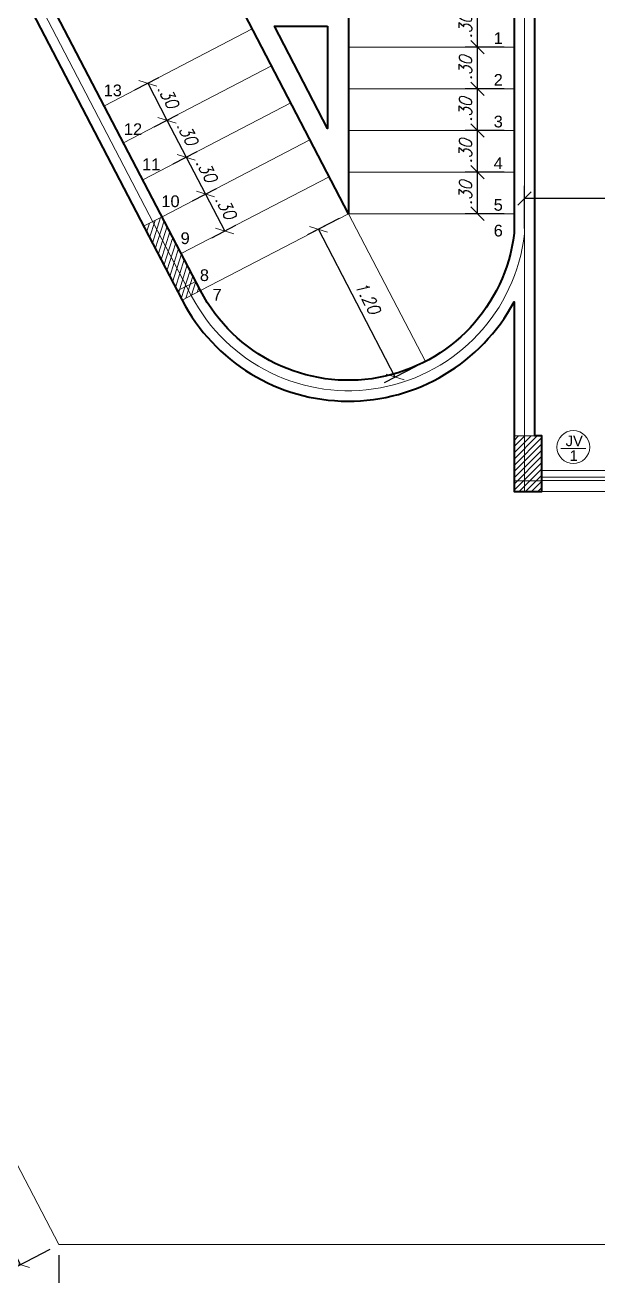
# Model space of a CAD drawing. Header units: millimetres. Extents: x 1865 to 2133, y 1062 to 1142.
# Drawn here: x 1975.54 to 1979.66, y 1066.55 to 1075.56 of the extents above; entities that cross this region are included whole.
import ezdxf

# ---------------------------------------------------------------- set-up
doc = ezdxf.new("R2010")
doc.units = ezdxf.units.MM
doc.header["$PDMODE"] = 35
for name, color, linetype, lineweight in [('Cota', 7, 'Continuous', 9), ('Eixo', 1, 'Continuous', 9), ('ESQ_INTER', 250, 'Continuous', 9), ('PILAR', 7, 'Continuous', 5), ('Plarga', 7, 'Continuous', 40), ('texto', 7, 'Continuous', 13)]:
    doc.layers.add(name, color=color, linetype=linetype, lineweight=lineweight)
doc.styles.add('arial', font='arial.ttf')
doc.styles.add('romans15', font='romans.shx', dxfattribs={"width": 0.9, "oblique": 15})
doc.dimstyles.new('COTA_50', dxfattribs={"dimscale": 0.5, "dimtxt": 0.181, "dimasz": 0.193, "dimexe": 0.18, "dimexo": 0.15, "dimgap": 0.085, "dimtad": 1, "dimzin": 4, "dimdsep": 46, "dimtxsty": 'romans15', "dimblk1": 'OBLIQUE', "dimblk2": 'OBLIQUE', "dimsah": 1, "dimcen": 0.09, "dimclrd": 256, "dimclre": 256, "dimclrt": 256, "dimadec": 0, "dimazin": 0, "dimtfac": 1, "dimtmove": 2, "dimatfit": 3, "dimldrblk": 'NONE', "dimfxl": 1, "dimtolj": 1, "dimtzin": 1, "dimarcsym": 0})

# ---------------------------------------------------------------- blocks, each defined once
blk = doc.blocks.new('_OBLIQUE')
at = {"color": 0, "linetype": 'ByBlock'}
blk.add_line((-0.5, -0.5), (0.5, 0.5), dxfattribs=at)
blk = doc.blocks.new('*D280')
at = {"layer": 'Cota', "lineweight": -2, "transparency": 16777216}
for p, q in [((1979.1308, 1074.0985), (1979.1308, 1074.4042)), ((1981.7808, 1074.1293), (1981.7808, 1074.4042)), ((1981.7808, 1074.3142), (1979.1308, 1074.3142))]:
    blk.add_line(p, q, dxfattribs=at)
at = {"layer": 'Defpoints', "color": 0, "transparency": 16777216}
for p in [(1979.1308, 1074.3142), (1979.1308, 1074.0235), (1981.7808, 1074.0543)]:
    blk.add_point(p, dxfattribs=at)
at = {"layer": 'Cota', "lineweight": -2, "transparency": 16777216, "xscale": 0.0965, "yscale": 0.0965, "zscale": 0.0965, "rotation": 180}
blk.add_blockref('_OBLIQUE', (1979.1308, 1074.3142), dxfattribs=at)
at = {"layer": 'Cota', "lineweight": -2, "transparency": 16777216, "xscale": 0.0965, "yscale": 0.0965, "zscale": 0.0965}
blk.add_blockref('_OBLIQUE', (1981.7808, 1074.3142), dxfattribs=at)
at = {"layer": 'Cota', "transparency": 16777216, "insert": (1980.4558, 1074.402), "char_height": 0.0905, "attachment_point": 5, "style": 'romans15'}
blk.add_mtext('\\A1;2.65', dxfattribs=at)
blk = doc.blocks.new('_None')
blk = doc.blocks.new('*D284')
at = {"layer": 'Cota', "lineweight": -2, "transparency": 16777216}
for p, q in [((1978.9842, 1075.7043), (1978.7036, 1075.7043)), ((1978.7936, 1075.4043), (1978.7936, 1075.7043)), ((1978.9842, 1075.4043), (1978.7036, 1075.4043))]:
    blk.add_line(p, q, dxfattribs=at)
at = {"layer": 'Defpoints', "color": 0, "transparency": 16777216}
for p in [(1978.7936, 1075.7043), (1979.0592, 1075.7043), (1979.0592, 1075.4043)]:
    blk.add_point(p, dxfattribs=at)
at = {"layer": 'Cota', "lineweight": -2, "transparency": 16777216, "xscale": 0.0965, "yscale": 0.0965, "zscale": 0.0965}
for p, rotation in [((1978.7936, 1075.7043), 90), ((1978.7936, 1075.4043), 270)]:
    blk.add_blockref('_OBLIQUE', p, dxfattribs=dict(at, rotation=rotation))
at = {"layer": 'Cota', "transparency": 16777216, "insert": (1978.7058, 1075.5543), "char_height": 0.0905, "attachment_point": 5, "rotation": 90, "style": 'romans15'}
blk.add_mtext('\\A1;.30', dxfattribs=at)
blk = doc.blocks.new('*D285')
at = {"layer": 'Cota', "lineweight": -2, "transparency": 16777216}
for p, q in [((1978.9842, 1075.4043), (1978.7036, 1075.4043)), ((1978.7936, 1075.1043), (1978.7936, 1075.4043)), ((1978.9842, 1075.1043), (1978.7036, 1075.1043))]:
    blk.add_line(p, q, dxfattribs=at)
at = {"layer": 'Defpoints', "color": 0, "transparency": 16777216}
for p in [(1978.7936, 1075.4043), (1979.0592, 1075.4043), (1979.0592, 1075.1043)]:
    blk.add_point(p, dxfattribs=at)
at = {"layer": 'Cota', "lineweight": -2, "transparency": 16777216, "xscale": 0.0965, "yscale": 0.0965, "zscale": 0.0965}
for p, rotation in [((1978.7936, 1075.4043), 90), ((1978.7936, 1075.1043), 270)]:
    blk.add_blockref('_OBLIQUE', p, dxfattribs=dict(at, rotation=rotation))
at = {"layer": 'Cota', "transparency": 16777216, "insert": (1978.7058, 1075.2543), "char_height": 0.0905, "attachment_point": 5, "rotation": 90, "style": 'romans15'}
blk.add_mtext('\\A1;.30', dxfattribs=at)
blk = doc.blocks.new('*D286')
at = {"layer": 'Cota', "lineweight": -2, "transparency": 16777216}
for p, q in [((1978.9842, 1075.1043), (1978.7036, 1075.1043)), ((1978.7936, 1074.8043), (1978.7936, 1075.1043)), ((1978.9842, 1074.8043), (1978.7036, 1074.8043))]:
    blk.add_line(p, q, dxfattribs=at)
at = {"layer": 'Defpoints', "color": 0, "transparency": 16777216}
for p in [(1978.7936, 1075.1043), (1979.0592, 1075.1043), (1979.0592, 1074.8043)]:
    blk.add_point(p, dxfattribs=at)
at = {"layer": 'Cota', "lineweight": -2, "transparency": 16777216, "xscale": 0.0965, "yscale": 0.0965, "zscale": 0.0965}
for p, rotation in [((1978.7936, 1075.1043), 90), ((1978.7936, 1074.8043), 270)]:
    blk.add_blockref('_OBLIQUE', p, dxfattribs=dict(at, rotation=rotation))
at = {"layer": 'Cota', "transparency": 16777216, "insert": (1978.7058, 1074.9543), "char_height": 0.0905, "attachment_point": 5, "rotation": 90, "style": 'romans15'}
blk.add_mtext('\\A1;.30', dxfattribs=at)
blk = doc.blocks.new('*D287')
at = {"layer": 'Cota', "lineweight": -2, "transparency": 16777216}
for p, q in [((1978.9842, 1074.8043), (1978.7036, 1074.8043)), ((1978.7936, 1074.5043), (1978.7936, 1074.8043)), ((1978.9842, 1074.5043), (1978.7036, 1074.5043))]:
    blk.add_line(p, q, dxfattribs=at)
at = {"layer": 'Defpoints', "color": 0, "transparency": 16777216}
for p in [(1978.7936, 1074.8043), (1979.0592, 1074.8043), (1979.0592, 1074.5043)]:
    blk.add_point(p, dxfattribs=at)
at = {"layer": 'Cota', "lineweight": -2, "transparency": 16777216, "xscale": 0.0965, "yscale": 0.0965, "zscale": 0.0965}
for p, rotation in [((1978.7936, 1074.8043), 90), ((1978.7936, 1074.5043), 270)]:
    blk.add_blockref('_OBLIQUE', p, dxfattribs=dict(at, rotation=rotation))
at = {"layer": 'Cota', "transparency": 16777216, "insert": (1978.7058, 1074.6543), "char_height": 0.0905, "attachment_point": 5, "rotation": 90, "style": 'romans15'}
blk.add_mtext('\\A1;.30', dxfattribs=at)
blk = doc.blocks.new('*D288')
at = {"layer": 'Cota', "lineweight": -2, "transparency": 16777216}
for p, q in [((1978.9842, 1074.5043), (1978.7036, 1074.5043)), ((1978.7936, 1074.2043), (1978.7936, 1074.5043)), ((1978.9842, 1074.2043), (1978.7036, 1074.2043))]:
    blk.add_line(p, q, dxfattribs=at)
at = {"layer": 'Defpoints', "color": 0, "transparency": 16777216}
for p in [(1978.7936, 1074.5043), (1979.0592, 1074.5043), (1979.0592, 1074.2043)]:
    blk.add_point(p, dxfattribs=at)
at = {"layer": 'Cota', "lineweight": -2, "transparency": 16777216, "xscale": 0.0965, "yscale": 0.0965, "zscale": 0.0965}
for p, rotation in [((1978.7936, 1074.5043), 90), ((1978.7936, 1074.2043), 270)]:
    blk.add_blockref('_OBLIQUE', p, dxfattribs=dict(at, rotation=rotation))
at = {"layer": 'Cota', "transparency": 16777216, "insert": (1978.7058, 1074.3543), "char_height": 0.0905, "attachment_point": 5, "rotation": 90, "style": 'romans15'}
blk.add_mtext('\\A1;.30', dxfattribs=at)
blk = doc.blocks.new('*D289')
at = {"layer": 'Cota', "lineweight": -2, "transparency": 16777216}
for p, q in [((1976.3267, 1075.0953), (1976.4993, 1075.1851)), ((1976.4195, 1075.1435), (1976.5579, 1074.8774)), ((1976.4651, 1074.8291), (1976.6377, 1074.9189))]:
    blk.add_line(p, q, dxfattribs=at)
at = {"layer": 'Defpoints', "color": 0, "transparency": 16777216}
for p in [(1976.2601, 1075.0606), (1976.5579, 1074.8774), (1976.3986, 1074.7945)]:
    blk.add_point(p, dxfattribs=at)
at = {"layer": 'Cota', "lineweight": -2, "transparency": 16777216, "xscale": 0.0965, "yscale": 0.0965, "zscale": 0.0965}
for p, rotation in [((1976.4195, 1075.1435), 117.4853861439256), ((1976.5579, 1074.8774), 297.4853861439257)]:
    blk.add_blockref('_OBLIQUE', p, dxfattribs=dict(at, rotation=rotation))
at = {"layer": 'Cota', "transparency": 16777216, "insert": (1976.5665, 1075.051), "char_height": 0.0905, "attachment_point": 5, "rotation": 297.48539, "style": 'romans15'}
blk.add_mtext('\\A1;.30', dxfattribs=at)
blk = doc.blocks.new('*D290')
at = {"layer": 'Cota', "lineweight": -2, "transparency": 16777216}
for p, q in [((1976.4651, 1074.8291), (1976.6377, 1074.9189)), ((1976.5579, 1074.8774), (1976.6964, 1074.6112)), ((1976.6036, 1074.563), (1976.7762, 1074.6528))]:
    blk.add_line(p, q, dxfattribs=at)
at = {"layer": 'Defpoints', "color": 0, "transparency": 16777216}
for p in [(1976.3986, 1074.7945), (1976.6964, 1074.6112), (1976.537, 1074.5284)]:
    blk.add_point(p, dxfattribs=at)
at = {"layer": 'Cota', "lineweight": -2, "transparency": 16777216, "xscale": 0.0965, "yscale": 0.0965, "zscale": 0.0965}
for p, rotation in [((1976.5579, 1074.8774), 117.4853861439256), ((1976.6964, 1074.6112), 297.4853861439257)]:
    blk.add_blockref('_OBLIQUE', p, dxfattribs=dict(at, rotation=rotation))
at = {"layer": 'Cota', "transparency": 16777216, "insert": (1976.705, 1074.7848), "char_height": 0.0905, "attachment_point": 5, "rotation": 297.48539, "style": 'romans15'}
blk.add_mtext('\\A1;.30', dxfattribs=at)
blk = doc.blocks.new('*D291')
at = {"layer": 'Cota', "lineweight": -2, "transparency": 16777216}
for p, q in [((1976.6036, 1074.563), (1976.7762, 1074.6528)), ((1976.6964, 1074.6112), (1976.8348, 1074.3451)), ((1976.742, 1074.2968), (1976.9147, 1074.3866))]:
    blk.add_line(p, q, dxfattribs=at)
at = {"layer": 'Defpoints', "color": 0, "transparency": 16777216}
for p in [(1976.537, 1074.5284), (1976.8348, 1074.3451), (1976.6755, 1074.2622)]:
    blk.add_point(p, dxfattribs=at)
at = {"layer": 'Cota', "lineweight": -2, "transparency": 16777216, "xscale": 0.0965, "yscale": 0.0965, "zscale": 0.0965}
for p, rotation in [((1976.6964, 1074.6112), 117.4853861439256), ((1976.8348, 1074.3451), 297.4853861439257)]:
    blk.add_blockref('_OBLIQUE', p, dxfattribs=dict(at, rotation=rotation))
at = {"layer": 'Cota', "transparency": 16777216, "insert": (1976.8434, 1074.5187), "char_height": 0.0905, "attachment_point": 5, "rotation": 297.48539, "style": 'romans15'}
blk.add_mtext('\\A1;.30', dxfattribs=at)
blk = doc.blocks.new('*D292')
at = {"layer": 'Cota', "lineweight": -2, "transparency": 16777216}
for p, q in [((1976.742, 1074.2968), (1976.9147, 1074.3866)), ((1976.8348, 1074.3451), (1976.9733, 1074.079)), ((1976.8805, 1074.0307), (1977.0531, 1074.1205))]:
    blk.add_line(p, q, dxfattribs=at)
at = {"layer": 'Defpoints', "color": 0, "transparency": 16777216}
for p in [(1976.6755, 1074.2622), (1976.9733, 1074.079), (1976.814, 1073.9961)]:
    blk.add_point(p, dxfattribs=at)
at = {"layer": 'Cota', "lineweight": -2, "transparency": 16777216, "xscale": 0.0965, "yscale": 0.0965, "zscale": 0.0965}
for p, rotation in [((1976.8348, 1074.3451), 117.4853861439256), ((1976.9733, 1074.079), 297.4853861439257)]:
    blk.add_blockref('_OBLIQUE', p, dxfattribs=dict(at, rotation=rotation))
at = {"layer": 'Cota', "transparency": 16777216, "insert": (1976.9819, 1074.2525), "char_height": 0.0905, "attachment_point": 5, "rotation": 297.48539, "style": 'romans15'}
blk.add_mtext('\\A1;.30', dxfattribs=at)
blk = doc.blocks.new('*D316')
at = {"layer": 'Cota', "lineweight": -2, "transparency": 16777216}
for p, q in [((1977.7975, 1074.1697), (1977.5688, 1074.051)), ((1978.2012, 1073.0273), (1977.6487, 1074.0925)), ((1978.3501, 1073.1045), (1978.1213, 1072.9858))]:
    blk.add_line(p, q, dxfattribs=at)
at = {"layer": 'Defpoints', "color": 0, "transparency": 16777216}
for p in [(1977.8641, 1074.2043), (1977.6487, 1074.0925), (1978.4167, 1073.1391)]:
    blk.add_point(p, dxfattribs=at)
at = {"layer": 'Cota', "lineweight": -2, "transparency": 16777216, "xscale": 0.0965, "yscale": 0.0965, "zscale": 0.0965}
for p, rotation in [((1977.6487, 1074.0925), 117.4184807016697), ((1978.2012, 1073.0273), 297.4184807016697)]:
    blk.add_blockref('_OBLIQUE', p, dxfattribs=dict(at, rotation=rotation))
at = {"layer": 'Cota', "transparency": 16777216, "insert": (1978.0028, 1073.6003), "char_height": 0.0905, "attachment_point": 5, "rotation": 297.41848, "style": 'romans15'}
blk.add_mtext('\\A1;1.20', dxfattribs=at)
blk = doc.blocks.new('*D594')
at = {"layer": 'Cota', "lineweight": -2, "transparency": 16777216}
for p, q in [((1975.7808, 1066.7043), (1975.7808, 1066.2698)), ((1989.9308, 1066.7043), (1989.9308, 1066.2698)), ((1975.7808, 1066.3598), (1989.9308, 1066.3598))]:
    blk.add_line(p, q, dxfattribs=at)
at = {"layer": 'Defpoints', "color": 0, "transparency": 16777216}
for p in [(1975.7808, 1066.7793), (1989.9308, 1066.7793), (1989.9308, 1066.3598)]:
    blk.add_point(p, dxfattribs=at)
at = {"layer": 'Cota', "lineweight": -2, "transparency": 16777216, "xscale": 0.0965, "yscale": 0.0965, "zscale": 0.0965, "rotation": 180}
blk.add_blockref('_OBLIQUE', (1975.7808, 1066.3598), dxfattribs=at)
at = {"layer": 'Cota', "lineweight": -2, "transparency": 16777216, "xscale": 0.0965, "yscale": 0.0965, "zscale": 0.0965}
blk.add_blockref('_OBLIQUE', (1989.9308, 1066.3598), dxfattribs=at)
at = {"layer": 'Cota', "transparency": 16777216, "insert": (1982.8558, 1066.4476), "char_height": 0.0905, "attachment_point": 5, "style": 'romans15'}
blk.add_mtext('\\A1;14.15', dxfattribs=at)
blk = doc.blocks.new('*D629')
at = {"layer": 'Cota', "lineweight": -2, "transparency": 16777216}
for p, q in [((1962.8642, 1091.4446), (1962.574, 1091.2937)), ((1962.6539, 1091.3352), (1975.5039, 1066.6352)), ((1975.7142, 1066.7446), (1975.424, 1066.5937))]:
    blk.add_line(p, q, dxfattribs=at)
at = {"layer": 'Defpoints', "color": 0, "transparency": 16777216}
for p in [(1962.9308, 1091.4793), (1975.7808, 1066.7793), (1975.5039, 1066.6352)]:
    blk.add_point(p, dxfattribs=at)
at = {"layer": 'Cota', "lineweight": -2, "transparency": 16777216, "xscale": 0.0965, "yscale": 0.0965, "zscale": 0.0965}
for p, rotation in [((1962.6539, 1091.3352), 117.4853861439191), ((1975.5039, 1066.6352), 297.4853861439191)]:
    blk.add_blockref('_OBLIQUE', p, dxfattribs=dict(at, rotation=rotation))
at = {"layer": 'Cota', "transparency": 16777216, "insert": (1969.1567, 1079.0257), "char_height": 0.0905, "attachment_point": 5, "rotation": 297.48539, "style": 'romans15'}
blk.add_mtext('\\A1;27.84', dxfattribs=at)

msp = doc.modelspace()

# ---------------------------------------------------------------- hatches: boundary and pattern name
at = {"layer": 'PILAR'}
h = msp.add_hatch(dxfattribs=at)
h.set_pattern_fill('ANSI31,_O', color=256, scale=0.01, angle=-62.51461)
h.set_pattern_definition([(252.4853861, (1961.275387, 3166.6934), (-0.03027807704, 0.00955513217), [])])
h.paths.add_polyline_path([(1976.6665, 1073.5812), (1976.7996, 1073.6504), (1976.5227, 1074.1827), (1976.3896, 1074.1135)])
h = msp.add_hatch(dxfattribs=at)
h.set_pattern_fill('ANSI31,_O', color=256, scale=0.01, angle=-90)
h.set_pattern_definition([(225, (2931.469956, 2936.167247), (-0.0224506403, 0.0224506403), [])])
h.paths.add_polyline_path([(1979.0558, 1072.2043), (1979.2558, 1072.2043), (1979.2558, 1072.6043), (1979.0558, 1072.6043)])

# ---------------------------------------------------------------- linework, layer by layer
at = {"lineweight": 9}
msp.add_lwpolyline([(1979.0558, 1091.4793), (1962.9308, 1091.4793), (1975.7808, 1066.7793), (1984.5308, 1066.7793)], dxfattribs=at)
at = {"lineweight": 5}
for points in [[(1976.1073, 1074.9811), (1977.1718, 1075.535)], [(1977.8641, 1075.4043), (1979.0558, 1075.4043)], [(1976.2457, 1074.715), (1977.3103, 1075.2688)], [(1977.8641, 1075.1043), (1979.0558, 1075.1043)], [(1976.3842, 1074.4488), (1977.4488, 1075.0027)], [(1976.5227, 1074.1827), (1977.5872, 1074.7365)], [(1977.8641, 1074.8043), (1979.0558, 1074.8043)], [(1976.6611, 1073.9166), (1977.7257, 1074.4704)], [(1977.8641, 1074.5043), (1979.0558, 1074.5043)], [(1976.7996, 1073.6504), (1977.8641, 1074.2043)], [(1977.8641, 1074.2043), (1979.0558, 1074.2043)], [(1981.7058, 1072.3543), (1979.2558, 1072.3543)], [(1981.7058, 1072.2043), (1979.2558, 1072.2043)]]:
    msp.add_lwpolyline(points, dxfattribs=at)
at = {"layer": 'Cota'}
msp.add_lwpolyline([(1977.8641, 1074.2043), (1978.418, 1073.1397)], dxfattribs=at)
at = {"layer": 'Cota', "color": 0}
msp.add_lwpolyline([(1979.392, 1072.5141), (1979.5733, 1072.5141)], dxfattribs=at)
msp.add_circle((1979.4827, 1072.5234), 0.1183, dxfattribs=at)
at = {"layer": 'Eixo'}
for points in [[(1979.1308, 1072.2043), (1979.1308, 1079.0043)], [(1976.6319, 1073.6477), (1976.765, 1073.717)], [(1979.0558, 1072.2793), (1979.2558, 1072.2793)]]:
    msp.add_lwpolyline(points, dxfattribs=at)
for points in [[(1975.5811, 1075.8301), (1976.733, 1073.6158, 0.739657), (1979.1308, 1074.0586, 0.739657)], [(1976.7996, 1073.6504, 0.738294), (1979.0558, 1074.063, 0.738294)]]:
    msp.add_lwpolyline(points, format="xyb", dxfattribs=at)
at = {"layer": 'ESQ_INTER'}
for points in [[(1981.7058, 1072.3068), (1979.2558, 1072.3068)], [(1981.7058, 1072.2818), (1979.2558, 1072.2818)]]:
    msp.add_lwpolyline(points, dxfattribs=at)
at = {"layer": 'PILAR'}
for points in [[(1976.3896, 1074.1135), (1976.6665, 1073.5812), (1976.7996, 1073.6504), (1976.5227, 1074.1827)], [(1979.0558, 1072.6043), (1979.0558, 1072.2043), (1979.2558, 1072.2043), (1979.2558, 1072.6043)]]:
    msp.add_lwpolyline(points, close=True, dxfattribs=at)
at = {"layer": 'Plarga'}
for points in [[(1975.5558, 1075.7162), (1976.6665, 1073.5812, 0.603745), (1979.0558, 1073.5699), (1979.0558, 1072.2043), (1979.2558, 1072.2043), (1979.2558, 1072.6043), (1979.2058, 1072.6043), (1979.2058, 1077.0543)], [(1979.0558, 1077.0543), (1979.0558, 1074.063, -0.738294), (1976.7996, 1073.6504), (1975.7058, 1075.7529)]]:
    msp.add_lwpolyline(points, format="xyb", dxfattribs=at)
msp.add_lwpolyline([(1977.8641, 1075.7043), (1977.8641, 1074.2043), (1977.0838, 1075.7043), (1977.8641, 1075.7043)], dxfattribs=at)
msp.add_lwpolyline([(1977.7141, 1075.5543), (1977.7141, 1074.8176), (1977.3309, 1075.5543)], close=True, dxfattribs=at)

# ---------------------------------------------------------------- texts
at = {"layer": 'texto', "style": 'arial'}
for s, height, p in [('1', 0.0845, (1978.9094, 1075.4257)), ('2', 0.0845, (1978.9094, 1075.1257)), ('13', 0.08446, (1976.1023, 1075.0501)), ('12', 0.08446, (1976.2477, 1074.7706)), ('3', 0.0845, (1978.9094, 1074.8257)), ('11', 0.08446, (1976.3792, 1074.5178)), ('4', 0.0845, (1978.9094, 1074.5257)), ('10', 0.08446, (1976.5177, 1074.2517)), ('5', 0.0845, (1978.9094, 1074.2257)), ('6', 0.0845, (1978.9094, 1074.0403)), ('9', 0.0845, (1976.6562, 1073.9855)), ('8', 0.0845, (1976.7946, 1073.7194)), ('7', 0.0845, (1976.8861, 1073.5784))]:
    msp.add_text(s, height=height, dxfattribs=at).set_placement(p)
at = {"layer": 'texto', "color": 0, "style": 'arial'}
for s, height, p in [('JV', 0.07601, (1979.4271, 1072.53)), ('1', 0.076, (1979.456, 1072.4237))]:
    msp.add_text(s, height=height, dxfattribs=at).set_placement(p)

# ---------------------------------------------------------------- dimensions: what is measured, and where the dimension line sits
at = {"layer": 'Cota'}
for p1, p2, distance, picture, middle in [((1962.9308, 1091.4793), (1975.7808, 1066.7793), -0.3121, '*D629', (1969.1567, 1079.0257)), ((1976.2601, 1075.0606), (1976.3986, 1074.7945), 0.1796, '*D289', (1976.5665, 1075.051)), ((1976.3986, 1074.7945), (1976.537, 1074.5284), 0.1796, '*D290', (1976.705, 1074.7848)), ((1976.537, 1074.5284), (1976.6755, 1074.2622), 0.1796, '*D291', (1976.8434, 1074.5187)), ((1976.6755, 1074.2622), (1976.814, 1073.9961), 0.1796, '*D292', (1976.9819, 1074.2525)), ((1978.4167, 1073.1391), (1977.8641, 1074.2043), 0.2427, '*D316', (1978.0028, 1073.6003))]:
    dim = msp.add_aligned_dim(p1=p1, p2=p2, distance=distance, dimstyle='COTA_50', dxfattribs=at)
    dim.commit()
    dim.dimension.update_dxf_attribs({"geometry": picture, "text_midpoint": middle})
for base, p1, p2, angle, picture, middle in [((1978.7936, 1075.7043), (1979.0592, 1075.4043), (1979.0592, 1075.7043), 270, '*D284', (1978.7058, 1075.5543)), ((1978.7936, 1075.4043), (1979.0592, 1075.1043), (1979.0592, 1075.4043), 270, '*D285', (1978.7058, 1075.2543)), ((1978.7936, 1075.1043), (1979.0592, 1074.8043), (1979.0592, 1075.1043), 270, '*D286', (1978.7058, 1074.9543)), ((1978.7936, 1074.8043), (1979.0592, 1074.5043), (1979.0592, 1074.8043), 270, '*D287', (1978.7058, 1074.6543)), ((1978.7936, 1074.5043), (1979.0592, 1074.2043), (1979.0592, 1074.5043), 270, '*D288', (1978.7058, 1074.3543)), ((1989.9308, 1066.3598), (1975.7808, 1066.7793), (1989.9308, 1066.7793), 180, '*D594', (1982.8558, 1066.4476))]:
    dim = msp.add_linear_dim(base=base, p1=p1, p2=p2, angle=angle, dimstyle='COTA_50', dxfattribs=at)
    dim.commit()
    dim.dimension.update_dxf_attribs({"geometry": picture, "text_midpoint": middle})
dim = msp.add_linear_dim(base=(1979.1308, 1074.3142), p1=(1981.7808, 1074.0543), p2=(1979.1308, 1074.0235), dimstyle='COTA_50', dxfattribs=at)
dim.commit()
dim.dimension.update_dxf_attribs({"geometry": '*D280', "text_midpoint": (1980.4558, 1074.402)})

doc.saveas('drawing.dxf')
